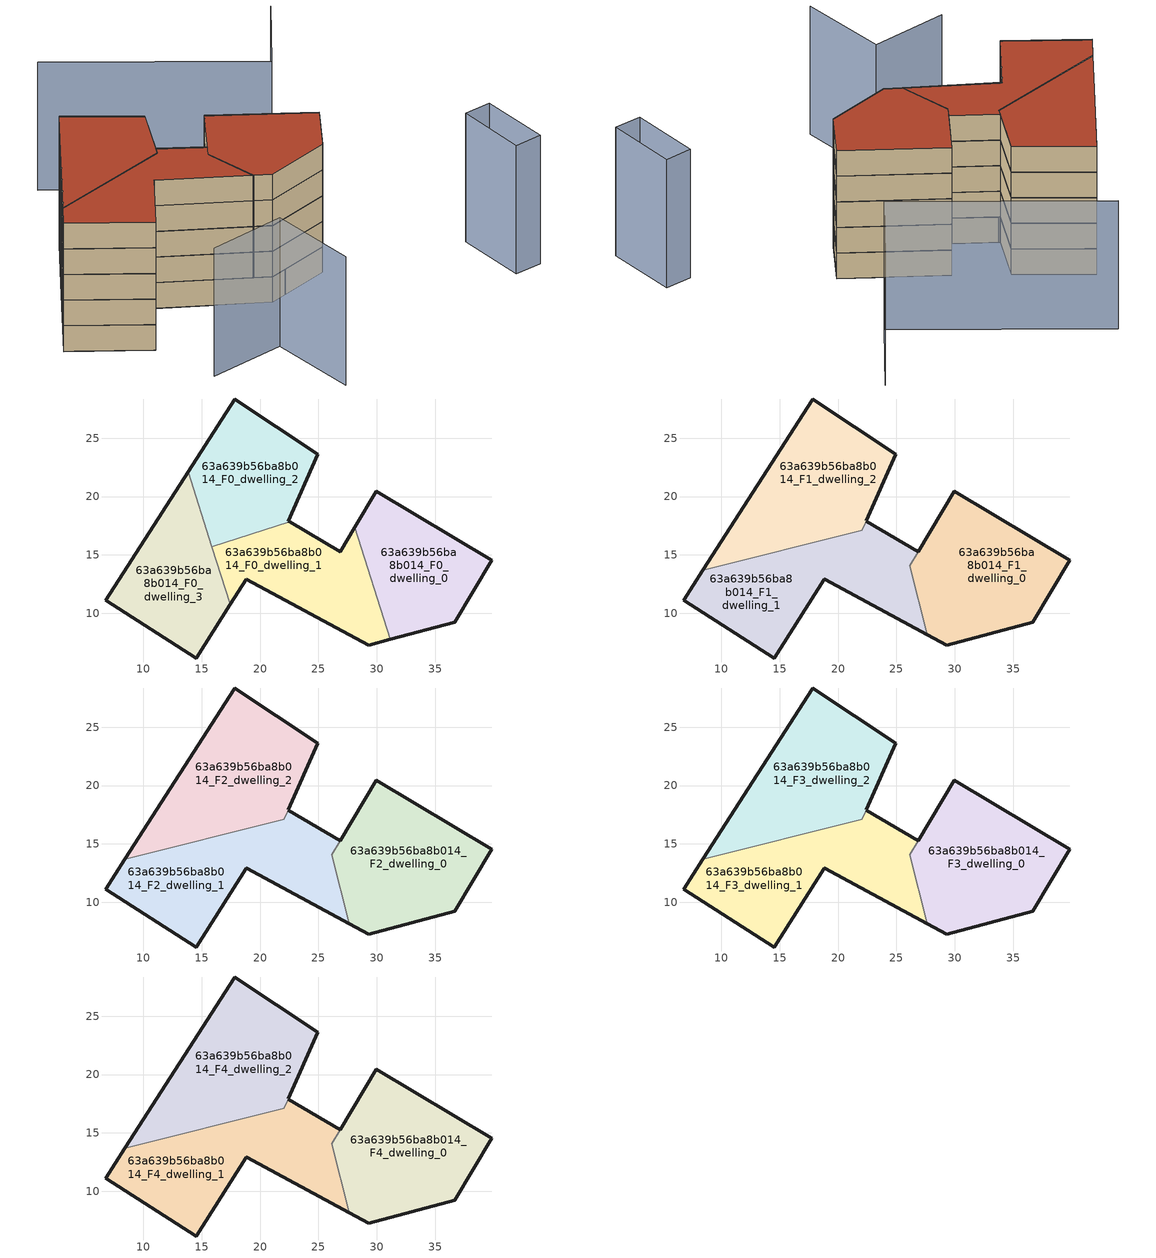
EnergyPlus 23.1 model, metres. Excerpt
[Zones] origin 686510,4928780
63a639b56ba8b014_F0_dwelling_0
 floor ground (EU_floor_Construction): 36.66,9.25 39.83,14.56 29.95,20.45 28.11,17.36 31.16,7.77 z0
 wall outside (EU_wall_Construction): 28.11,17.36 29.95,20.45 39.83,14.56 36.66,9.25 31.16,7.77 z0:3
 wall to 63a639b56ba8b014_F0_dwelling_1 (EU_wall_Construction): 31.16,7.77 28.11,17.36 z0:3
63a639b56ba8b014_F0_dwelling_1
 floor ground (EU_floor_Construction): 31.16,7.77 28.11,17.36 26.85,15.25 22.53,17.83 15.88,15.72 17.45,10.76 18.83,12.93 29.31,7.27 z0
 wall outside (EU_wall_Construction): 22.53,17.83 26.85,15.25 28.11,17.36 / 31.16,7.77 29.31,7.27 18.83,12.93 17.45,10.76 z0:3
 wall to 63a639b56ba8b014_F0_dwelling_2 (EU_wall_Construction): 15.88,15.72 22.53,17.83 z0:3
 wall to 63a639b56ba8b014_F0_dwelling_3 (EU_wall_Construction): 17.45,10.76 15.88,15.72 z0:3
63a639b56ba8b014_F0_dwelling_2
 floor ground (EU_floor_Construction): 22.53,17.83 22.41,17.9 24.94,23.6 17.83,28.35 13.84,22.12 15.88,15.72 z0
 wall outside (EU_wall_Construction): 13.84,22.12 17.83,28.35 24.94,23.6 22.41,17.9 22.53,17.83 z0:3
 wall to 63a639b56ba8b014_F0_dwelling_3 (EU_wall_Construction): 15.87,15.72 13.84,22.12 z0:3
63a639b56ba8b014_F0_dwelling_3
 floor ground (EU_floor_Construction): 14.52,6.17 17.45,10.76 13.84,22.12 6.78,11.11 z0
 wall outside (EU_wall_Construction): 17.45,10.76 14.52,6.17 6.78,11.11 13.84,22.12 z0:3
63a639b56ba8b014_F1_dwelling_0
 floor to 63a639b56ba8b014_F0_dwelling_0 (EU_floor_Construction): 36.66,9.25 39.83,14.56 29.95,20.45 28.11,17.36 31.16,7.77 z3
 floor to 63a639b56ba8b014_F0_dwelling_1 (EU_floor_Construction): 31.16,7.77 28.11,17.36 26.15,14.07 27.64,8.18 29.31,7.27 z3
 wall outside (EU_wall_Construction): 26.86,15.26 29.95,20.45 39.83,14.56 36.66,9.25 29.31,7.27 27.64,8.18 z3:6
 wall to 63a639b56ba8b014_F1_dwelling_1 (EU_wall_Construction): 27.64,8.18 26.15,14.07 26.85,15.25 z3:6
63a639b56ba8b014_F1_dwelling_1
 floor to 63a639b56ba8b014_F0_dwelling_1 (EU_floor_Construction): 27.64,8.18 26.15,14.07 26.85,15.25 22.53,17.83 22.36,17.78 22.07,17.14 15.92,15.58 17.45,10.76 18.83,12.93 18.86,12.92 z3
 floor to 63a639b56ba8b014_F0_dwelling_3 (EU_floor_Construction): 14.52,6.17 17.45,10.76 15.92,15.58 8.43,13.68 6.78,11.11 z3
 wall outside (EU_wall_Construction): 22.41,17.9 26.85,15.25 / 27.64,8.18 18.86,12.92 18.83,12.93 14.52,6.17 6.78,11.11 8.43,13.68 z3:6
 wall to 63a639b56ba8b014_F1_dwelling_2 (EU_wall_Construction): 22.07,17.14 22.41,17.9 / 8.43,13.68 22.07,17.13 z3:6
63a639b56ba8b014_F1_dwelling_2
 floor to 63a639b56ba8b014_F0_dwelling_2 (EU_floor_Construction): 22.36,17.78 22.42,17.91 24.94,23.6 17.83,28.35 13.84,22.12 15.88,15.72 z3
 floor to 63a639b56ba8b014_F0_dwelling_1 (EU_floor_Construction): 22.07,17.13 22.36,17.78 15.88,15.72 15.92,15.58 z3
 floor to 63a639b56ba8b014_F0_dwelling_3 (EU_floor_Construction): 15.92,15.58 13.84,22.12 8.43,13.68 z3
 wall outside (EU_wall_Construction): 8.43,13.68 17.83,28.35 24.94,23.6 22.42,17.91 z3:6
63a639b56ba8b014_F2_dwelling_0
 floor to 63a639b56ba8b014_F1_dwelling_0 (EU_floor_Construction): 36.66,9.25 39.83,14.56 29.95,20.45 26.15,14.07 27.64,8.18 29.31,7.27 z6
 wall outside (EU_wall_Construction): 26.86,15.26 29.95,20.45 39.83,14.56 36.66,9.25 29.31,7.27 27.64,8.18 z6:9
 wall to 63a639b56ba8b014_F2_dwelling_1 (EU_wall_Construction): 27.64,8.18 26.15,14.07 26.85,15.25 z6:9
63a639b56ba8b014_F2_dwelling_1
 floor to 63a639b56ba8b014_F1_dwelling_1 (EU_floor_Construction): 27.64,8.18 26.15,14.07 26.85,15.25 22.41,17.9 22.07,17.14 8.43,13.68 6.78,11.11 14.52,6.17 18.83,12.93 18.86,12.92 z6
 wall outside (EU_wall_Construction): 22.41,17.9 26.85,15.25 / 27.64,8.18 18.86,12.92 18.83,12.93 14.52,6.17 6.78,11.11 8.43,13.68 z6:9
 wall to 63a639b56ba8b014_F2_dwelling_2 (EU_wall_Construction): 22.07,17.14 22.41,17.9 / 8.43,13.68 22.07,17.13 z6:9
63a639b56ba8b014_F2_dwelling_2
 floor to 63a639b56ba8b014_F1_dwelling_2 (EU_floor_Construction): 22.07,17.13 24.94,23.6 17.83,28.35 8.43,13.68 z6
 wall outside (EU_wall_Construction): 8.43,13.68 17.83,28.35 24.94,23.6 22.42,17.91 z6:9
63a639b56ba8b014_F3_dwelling_0
 floor to 63a639b56ba8b014_F2_dwelling_0 (EU_floor_Construction): 36.66,9.25 39.83,14.56 29.95,20.45 26.15,14.07 27.64,8.18 29.31,7.27 z9
 wall outside (EU_wall_Construction): 26.86,15.26 29.95,20.45 39.83,14.56 36.66,9.25 29.31,7.27 27.64,8.18 z9:12
 wall to 63a639b56ba8b014_F3_dwelling_1 (EU_wall_Construction): 27.64,8.18 26.15,14.07 26.85,15.25 z9:12
63a639b56ba8b014_F3_dwelling_1
 floor to 63a639b56ba8b014_F2_dwelling_1 (EU_floor_Construction): 27.64,8.18 26.15,14.07 26.85,15.25 22.41,17.9 22.07,17.14 8.43,13.68 6.78,11.11 14.52,6.17 18.83,12.93 18.86,12.92 z9
 wall outside (EU_wall_Construction): 22.41,17.9 26.85,15.25 / 27.64,8.18 18.86,12.92 18.83,12.93 14.52,6.17 6.78,11.11 8.43,13.68 z9:12
 wall to 63a639b56ba8b014_F3_dwelling_2 (EU_wall_Construction): 22.07,17.14 22.41,17.9 / 8.43,13.68 22.07,17.13 z9:12
63a639b56ba8b014_F3_dwelling_2
 floor to 63a639b56ba8b014_F2_dwelling_2 (EU_floor_Construction): 22.07,17.13 24.94,23.6 17.83,28.35 8.43,13.68 z9
 wall outside (EU_wall_Construction): 8.43,13.68 17.83,28.35 24.94,23.6 22.42,17.91 z9:12
63a639b56ba8b014_F4_dwelling_0
 floor to 63a639b56ba8b014_F3_dwelling_0 (EU_floor_Construction): 36.66,9.25 39.83,14.56 29.95,20.45 26.15,14.07 27.64,8.18 29.31,7.27 z12
 wall outside (EU_wall_Construction): 26.86,15.26 29.95,20.45 39.83,14.56 36.66,9.25 29.31,7.27 27.64,8.18 z12:15
 wall to 63a639b56ba8b014_F4_dwelling_1 (EU_wall_Construction): 27.64,8.18 26.15,14.07 26.85,15.25 z12:15
 roof outside (EU_roof_Construction): 39.83,14.56 36.66,9.25 29.31,7.27 27.64,8.18 26.15,14.07 29.95,20.45 z15
63a639b56ba8b014_F4_dwelling_1
 floor to 63a639b56ba8b014_F3_dwelling_1 (EU_floor_Construction): 27.64,8.18 26.15,14.07 26.85,15.25 22.41,17.9 22.07,17.14 8.43,13.68 6.78,11.11 14.52,6.17 18.83,12.93 18.86,12.92 z12
 wall outside (EU_wall_Construction): 22.41,17.9 26.85,15.25 / 27.64,8.18 18.86,12.92 18.83,12.93 14.52,6.17 6.78,11.11 8.43,13.68 z12:15
 wall to 63a639b56ba8b014_F4_dwelling_2 (EU_wall_Construction): 22.07,17.14 22.41,17.9 / 8.43,13.68 22.07,17.13 z12:15
 roof outside (EU_roof_Construction): 26.85,15.25 26.15,14.07 27.64,8.18 18.86,12.92 18.83,12.93 14.52,6.17 6.78,11.11 8.43,13.68 22.07,17.14 22.41,17.9 z15
63a639b56ba8b014_F4_dwelling_2
 floor to 63a639b56ba8b014_F3_dwelling_2 (EU_floor_Construction): 22.07,17.13 24.94,23.6 17.83,28.35 8.43,13.68 z12
 wall outside (EU_wall_Construction): 8.43,13.68 17.83,28.35 24.94,23.6 22.42,17.91 z12:15
 roof outside (EU_roof_Construction): 24.94,23.6 22.07,17.13 8.43,13.68 17.83,28.35 z15
shading: 16.6,-1.2 25.24,-0.04 / 25.24,-0.04 26.56,-9.91 / 47.14,34.11 41.34,25.32 / 41.34,25.32 21.86,38.16 / 54.86,6.49 55.64,-1.45 / 55.64,-1.45 52.6,-1.75 / 52.6,-1.75 51.81,6.18 / 51.81,6.18 54.86,6.49 z0:15
[Building]
EU S2 Campaign: North Axis=0; Terrain=City; Solar Distribution=FullExterior
[Site:Location]
Bologna: Latitude=44.5; Longitude=11.25; Time Zone=1; Elevation=37
[SizingPeriod:WeatherFileDays]
AnnualSizingPeriod: Begin Month=1; Begin Day of Month=1; End Month=12; End Day of Month=31; Day of Week for Start Day=Monday; Use Weather File Daylight Saving Period=No; Use Weather File Rain and Snow Indicators=No
[MATERIAL]
EU_InternalMass_Material: Roughness=MediumRough; Thickness=0.1; Conductivity=1; Density=1800; Specific Heat=900; Thermal Absorptance=0.9; Solar Absorptance=0.7; Visible Absorptance=0.7
[MATERIAL:NOMASS] Roughness=MediumRough; Thermal Absorptance=0.9; Solar Absorptance=0.7; Visible Absorptance=0.7
Name | Thermal Resistance
EU_wall_NoMass | 0.905828
EU_roof_NoMass | 0.37593
EU_floor_NoMass | 0.67114
[CONSTRUCTION]
EU_wall_Construction: EU_wall_NoMass
EU_roof_Construction: EU_roof_NoMass
EU_floor_Construction: EU_floor_NoMass
EU_InternalMass_Construction: EU_InternalMass_Material
[ZONE] Type=1; Multiplier=1; Ceiling Height=autocalculate; Floor Area=autocalculate; Part of Total Floor Area=Yes
Name | Volume
63a639b56ba8b014_F0_dwelling_0 | 254.787
63a639b56ba8b014_F1_dwelling_0; 63a639b56ba8b014_F2_dwelling_0; 63a639b56ba8b014_F3_dwelling_0; 63a639b56ba8b014_F4_dwelling_0 | 331.946
63a639b56ba8b014_F0_dwelling_1 | 254.807
63a639b56ba8b014_F1_dwelling_1; 63a639b56ba8b014_F2_dwelling_1; 63a639b56ba8b014_F3_dwelling_1; 63a639b56ba8b014_F4_dwelling_1 | 346.217
63a639b56ba8b014_F0_dwelling_2 | 254.796
63a639b56ba8b014_F1_dwelling_2 | 341.027
63a639b56ba8b014_F2_dwelling_2; 63a639b56ba8b014_F3_dwelling_2; 63a639b56ba8b014_F4_dwelling_2 | 340.99
63a639b56ba8b014_F0_dwelling_3 | 254.784
[INTERNALMASS] Construction=EU_InternalMass_Construction
Name | Zone or ZoneList | Surface Area
63a639b56ba8b014_F0_dwelling_0_EU_InternalMass | 63a639b56ba8b014_F0_dwelling_0 | 84.9289
63a639b56ba8b014_F0_dwelling_1_EU_InternalMass | 63a639b56ba8b014_F0_dwelling_1 | 84.9387
63a639b56ba8b014_F0_dwelling_2_EU_InternalMass | 63a639b56ba8b014_F0_dwelling_2 | 84.9301
63a639b56ba8b014_F0_dwelling_3_EU_InternalMass | 63a639b56ba8b014_F0_dwelling_3 | 84.9278
63a639b56ba8b014_F1_dwelling_0_EU_InternalMass | 63a639b56ba8b014_F1_dwelling_0 | 110.649
63a639b56ba8b014_F1_dwelling_1_EU_InternalMass | 63a639b56ba8b014_F1_dwelling_1 | 115.406
63a639b56ba8b014_F1_dwelling_2_EU_InternalMass | 63a639b56ba8b014_F1_dwelling_2 | 113.675
63a639b56ba8b014_F2_dwelling_0_EU_InternalMass | 63a639b56ba8b014_F2_dwelling_0 | 110.649
63a639b56ba8b014_F2_dwelling_1_EU_InternalMass | 63a639b56ba8b014_F2_dwelling_1 | 115.406
63a639b56ba8b014_F2_dwelling_2_EU_InternalMass | 63a639b56ba8b014_F2_dwelling_2 | 113.675
63a639b56ba8b014_F3_dwelling_0_EU_InternalMass | 63a639b56ba8b014_F3_dwelling_0 | 110.649
63a639b56ba8b014_F3_dwelling_1_EU_InternalMass | 63a639b56ba8b014_F3_dwelling_1 | 115.406
63a639b56ba8b014_F3_dwelling_2_EU_InternalMass | 63a639b56ba8b014_F3_dwelling_2 | 113.675
63a639b56ba8b014_F4_dwelling_0_EU_InternalMass | 63a639b56ba8b014_F4_dwelling_0 | 110.649
63a639b56ba8b014_F4_dwelling_1_EU_InternalMass | 63a639b56ba8b014_F4_dwelling_1 | 115.406
63a639b56ba8b014_F4_dwelling_2_EU_InternalMass | 63a639b56ba8b014_F4_dwelling_2 | 113.675
[OTHEREQUIPMENT] Fuel Type=Electricity; Design Level Calculation Method=Watts/Area; Power per Zone Floor Area=1; Fraction Latent=0; Fraction Radiant=0; Fraction Lost=0; Carbon Dioxide Generation Rate=0; EndUse Subcategory=EU_Step8_InternalGains
Name | Zone or ZoneList or Space or SpaceList | Schedule
EU_Step8_InternalGain_63a639b56ba8b014_F0_dwelling_0_f000 | 63a639b56ba8b014_F0_dwelling_0 | EU_Step8_GainSchedule_63a639b56ba8b014_F0_dwelling_0_f000
EU_Step8_InternalGain_63a639b56ba8b014_F0_dwelling_1_f000 | 63a639b56ba8b014_F0_dwelling_1 | EU_Step8_GainSchedule_63a639b56ba8b014_F0_dwelling_1_f000
EU_Step8_InternalGain_63a639b56ba8b014_F0_dwelling_2_f000 | 63a639b56ba8b014_F0_dwelling_2 | EU_Step8_GainSchedule_63a639b56ba8b014_F0_dwelling_2_f000
EU_Step8_InternalGain_63a639b56ba8b014_F0_dwelling_3_f000 | 63a639b56ba8b014_F0_dwelling_3 | EU_Step8_GainSchedule_63a639b56ba8b014_F0_dwelling_3_f000
EU_Step8_InternalGain_63a639b56ba8b014_F1_dwelling_0_f000 | 63a639b56ba8b014_F1_dwelling_0 | EU_Step8_GainSchedule_63a639b56ba8b014_F1_dwelling_0_f000
EU_Step8_InternalGain_63a639b56ba8b014_F1_dwelling_1_f000 | 63a639b56ba8b014_F1_dwelling_1 | EU_Step8_GainSchedule_63a639b56ba8b014_F1_dwelling_1_f000
EU_Step8_InternalGain_63a639b56ba8b014_F1_dwelling_2_f000 | 63a639b56ba8b014_F1_dwelling_2 | EU_Step8_GainSchedule_63a639b56ba8b014_F1_dwelling_2_f000
EU_Step8_InternalGain_63a639b56ba8b014_F2_dwelling_0_f000 | 63a639b56ba8b014_F2_dwelling_0 | EU_Step8_GainSchedule_63a639b56ba8b014_F2_dwelling_0_f000
EU_Step8_InternalGain_63a639b56ba8b014_F2_dwelling_1_f000 | 63a639b56ba8b014_F2_dwelling_1 | EU_Step8_GainSchedule_63a639b56ba8b014_F2_dwelling_1_f000
EU_Step8_InternalGain_63a639b56ba8b014_F2_dwelling_2_f000 | 63a639b56ba8b014_F2_dwelling_2 | EU_Step8_GainSchedule_63a639b56ba8b014_F2_dwelling_2_f000
EU_Step8_InternalGain_63a639b56ba8b014_F3_dwelling_0_f000 | 63a639b56ba8b014_F3_dwelling_0 | EU_Step8_GainSchedule_63a639b56ba8b014_F3_dwelling_0_f000
EU_Step8_InternalGain_63a639b56ba8b014_F3_dwelling_1_f000 | 63a639b56ba8b014_F3_dwelling_1 | EU_Step8_GainSchedule_63a639b56ba8b014_F3_dwelling_1_f000
EU_Step8_InternalGain_63a639b56ba8b014_F3_dwelling_2_f000 | 63a639b56ba8b014_F3_dwelling_2 | EU_Step8_GainSchedule_63a639b56ba8b014_F3_dwelling_2_f000
EU_Step8_InternalGain_63a639b56ba8b014_F4_dwelling_0_f000 | 63a639b56ba8b014_F4_dwelling_0 | EU_Step8_GainSchedule_63a639b56ba8b014_F4_dwelling_0_f000
EU_Step8_InternalGain_63a639b56ba8b014_F4_dwelling_1_f000 | 63a639b56ba8b014_F4_dwelling_1 | EU_Step8_GainSchedule_63a639b56ba8b014_F4_dwelling_1_f000
EU_Step8_InternalGain_63a639b56ba8b014_F4_dwelling_2_f000 | 63a639b56ba8b014_F4_dwelling_2 | EU_Step8_GainSchedule_63a639b56ba8b014_F4_dwelling_2_f000
[ZONEVENTILATION:DESIGNFLOWRATE] Schedule=EU_AlwaysOn; Design Flow Rate Calculation Method=AirChanges/Hour; Air Changes per Hour=0.73129; Ventilation Type=Natural; Fan Pressure Rise=0; Fan Total Efficiency=1; Constant Term Coefficient=1; Temperature Term Coefficient=0; Velocity Term Coefficient=0; Velocity Squared Term Coefficient=0; Minimum Indoor Temperature=-100; Maximum Indoor Temperature=100; Delta Temperature=-100; Minimum Outdoor Temperature=-100; Maximum Outdoor Temperature=100; Maximum Wind Speed=40
Name | Zone or ZoneList or Space or SpaceList
EU_ConstantAir_63a639b56ba8b014_F0_dwelling_0 | 63a639b56ba8b014_F0_dwelling_0
EU_ConstantAir_63a639b56ba8b014_F0_dwelling_1 | 63a639b56ba8b014_F0_dwelling_1
EU_ConstantAir_63a639b56ba8b014_F0_dwelling_2 | 63a639b56ba8b014_F0_dwelling_2
EU_ConstantAir_63a639b56ba8b014_F0_dwelling_3 | 63a639b56ba8b014_F0_dwelling_3
EU_ConstantAir_63a639b56ba8b014_F1_dwelling_0 | 63a639b56ba8b014_F1_dwelling_0
EU_ConstantAir_63a639b56ba8b014_F1_dwelling_1 | 63a639b56ba8b014_F1_dwelling_1
EU_ConstantAir_63a639b56ba8b014_F1_dwelling_2 | 63a639b56ba8b014_F1_dwelling_2
EU_ConstantAir_63a639b56ba8b014_F2_dwelling_0 | 63a639b56ba8b014_F2_dwelling_0
EU_ConstantAir_63a639b56ba8b014_F2_dwelling_1 | 63a639b56ba8b014_F2_dwelling_1
EU_ConstantAir_63a639b56ba8b014_F2_dwelling_2 | 63a639b56ba8b014_F2_dwelling_2
EU_ConstantAir_63a639b56ba8b014_F3_dwelling_0 | 63a639b56ba8b014_F3_dwelling_0
EU_ConstantAir_63a639b56ba8b014_F3_dwelling_1 | 63a639b56ba8b014_F3_dwelling_1
EU_ConstantAir_63a639b56ba8b014_F3_dwelling_2 | 63a639b56ba8b014_F3_dwelling_2
EU_ConstantAir_63a639b56ba8b014_F4_dwelling_0 | 63a639b56ba8b014_F4_dwelling_0
EU_ConstantAir_63a639b56ba8b014_F4_dwelling_1 | 63a639b56ba8b014_F4_dwelling_1
EU_ConstantAir_63a639b56ba8b014_F4_dwelling_2 | 63a639b56ba8b014_F4_dwelling_2
[HVACTEMPLATE:THERMOSTAT] Constant Heating Setpoint=20; Constant Cooling Setpoint=50
EU_HeatOnly_63a639b56ba8b014_F0_dwelling_0; EU_HeatOnly_63a639b56ba8b014_F0_dwelling_1; EU_HeatOnly_63a639b56ba8b014_F0_dwelling_2; EU_HeatOnly_63a639b56ba8b014_F0_dwelling_3; EU_HeatOnly_63a639b56ba8b014_F1_dwelling_0; EU_HeatOnly_63a639b56ba8b014_F1_dwelling_1; EU_HeatOnly_63a639b56ba8b014_F1_dwelling_2; EU_HeatOnly_63a639b56ba8b014_F2_dwelling_0; EU_HeatOnly_63a639b56ba8b014_F2_dwelling_1; EU_HeatOnly_63a639b56ba8b014_F2_dwelling_2; EU_HeatOnly_63a639b56ba8b014_F3_dwelling_0; EU_HeatOnly_63a639b56ba8b014_F3_dwelling_1; EU_HeatOnly_63a639b56ba8b014_F3_dwelling_2; EU_HeatOnly_63a639b56ba8b014_F4_dwelling_0; EU_HeatOnly_63a639b56ba8b014_F4_dwelling_1; EU_HeatOnly_63a639b56ba8b014_F4_dwelling_2
[HVACTEMPLATE:ZONE:IDEALLOADSAIRSYSTEM] System Availability Schedule=EU_AlwaysOn; Maximum Heating Supply Air Temperature=50; Minimum Cooling Supply Air Temperature=13; Maximum Heating Supply Air Humidity Ratio=0.0156; Minimum Cooling Supply Air Humidity Ratio=0.0077; Heating Limit=NoLimit; Cooling Limit=NoLimit; Heating Availability Schedule=EU_AlwaysOn; Cooling Availability Schedule=EU_CoolingOff; Dehumidification Control Type=ConstantSensibleHeatRatio; Cooling Sensible Heat Ratio=0.7; Dehumidification Setpoint=60; Humidification Control Type=None; Humidification Setpoint=30; Outdoor Air Method=None; Outdoor Air Flow Rate per Person=0.00944; Outdoor Air Flow Rate per Zone Floor Area=0; Outdoor Air Flow Rate per Zone=0; Demand Controlled Ventilation Type=None; Outdoor Air Economizer Type=NoEconomizer; Heat Recovery Type=None; Sensible Heat Recovery Effectiveness=0.7; Latent Heat Recovery Effectiveness=0.65
Name | Template Thermostat
63a639b56ba8b014_F0_dwelling_0 | EU_HeatOnly_63a639b56ba8b014_F0_dwelling_0
63a639b56ba8b014_F0_dwelling_1 | EU_HeatOnly_63a639b56ba8b014_F0_dwelling_1
63a639b56ba8b014_F0_dwelling_2 | EU_HeatOnly_63a639b56ba8b014_F0_dwelling_2
63a639b56ba8b014_F0_dwelling_3 | EU_HeatOnly_63a639b56ba8b014_F0_dwelling_3
63a639b56ba8b014_F1_dwelling_0 | EU_HeatOnly_63a639b56ba8b014_F1_dwelling_0
63a639b56ba8b014_F1_dwelling_1 | EU_HeatOnly_63a639b56ba8b014_F1_dwelling_1
63a639b56ba8b014_F1_dwelling_2 | EU_HeatOnly_63a639b56ba8b014_F1_dwelling_2
63a639b56ba8b014_F2_dwelling_0 | EU_HeatOnly_63a639b56ba8b014_F2_dwelling_0
63a639b56ba8b014_F2_dwelling_1 | EU_HeatOnly_63a639b56ba8b014_F2_dwelling_1
63a639b56ba8b014_F2_dwelling_2 | EU_HeatOnly_63a639b56ba8b014_F2_dwelling_2
63a639b56ba8b014_F3_dwelling_0 | EU_HeatOnly_63a639b56ba8b014_F3_dwelling_0
63a639b56ba8b014_F3_dwelling_1 | EU_HeatOnly_63a639b56ba8b014_F3_dwelling_1
63a639b56ba8b014_F3_dwelling_2 | EU_HeatOnly_63a639b56ba8b014_F3_dwelling_2
63a639b56ba8b014_F4_dwelling_0 | EU_HeatOnly_63a639b56ba8b014_F4_dwelling_0
63a639b56ba8b014_F4_dwelling_1 | EU_HeatOnly_63a639b56ba8b014_F4_dwelling_1
63a639b56ba8b014_F4_dwelling_2 | EU_HeatOnly_63a639b56ba8b014_F4_dwelling_2
[SIZING:ZONE] Zone Cooling Design Supply Air Temperature Input Method=SupplyAirTemperature; Zone Cooling Design Supply Air Temperature=13; Zone Heating Design Supply Air Temperature Input Method=SupplyAirTemperature; Zone Heating Design Supply Air Temperature=50; Zone Cooling Design Supply Air Humidity Ratio=0.008; Zone Heating Design Supply Air Humidity Ratio=0.008; Cooling Design Air Flow Method=DesignDay; Cooling Design Air Flow Rate=0; Cooling Minimum Air Flow per Zone Floor Area=0.000762; Cooling Minimum Air Flow=0; Cooling Minimum Air Flow Fraction=0.2; Heating Design Air Flow Method=DesignDay; Heating Design Air Flow Rate=0; Heating Maximum Air Flow per Zone Floor Area=0.002032; Heating Maximum Air Flow=0.141576; Heating Maximum Air Flow Fraction=0.3; Account for Dedicated Outdoor Air System=No; Dedicated Outdoor Air System Control Strategy=NeutralSupplyAir; Dedicated Outdoor Air Low Setpoint Temperature for Design=autosize; Dedicated Outdoor Air High Setpoint Temperature for Design=autosize; Zone Load Sizing Method=Sensible Load Only No Latent Load; Zone Latent Cooling Design Supply Air Humidity Ratio Input Method=HumidityRatioDifference; Zone Cooling Design Supply Air Humidity Ratio Difference=0.005; Zone Latent Heating Design Supply Air Humidity Ratio Input Method=HumidityRatioDifference; Zone Humidification Design Supply Air Humidity Ratio Difference=0.005
63a639b56ba8b014_F0_dwelling_0; 63a639b56ba8b014_F0_dwelling_1; 63a639b56ba8b014_F0_dwelling_2; 63a639b56ba8b014_F0_dwelling_3; 63a639b56ba8b014_F1_dwelling_0; 63a639b56ba8b014_F1_dwelling_1; 63a639b56ba8b014_F1_dwelling_2; 63a639b56ba8b014_F2_dwelling_0; 63a639b56ba8b014_F2_dwelling_1; 63a639b56ba8b014_F2_dwelling_2; 63a639b56ba8b014_F3_dwelling_0; 63a639b56ba8b014_F3_dwelling_1; 63a639b56ba8b014_F3_dwelling_2; 63a639b56ba8b014_F4_dwelling_0; 63a639b56ba8b014_F4_dwelling_1; 63a639b56ba8b014_F4_dwelling_2
[SCHEDULE:CONSTANT]
Name | Hourly Value
EU_AlwaysOn | 1
EU_CoolingOff | 0
[SCHEDULE:FILE] Column Number=1; Rows to Skip at Top=0; Number of Hours of Data=8760; Column Separator=Comma; Interpolate to Timestep=No; Minutes per Item=60; Adjust Schedule for Daylight Savings=Yes
Name | File
EU_Step8_GainSchedule_63a639b56ba8b014_F0_dwelling_0_f000 | ../../schedules/63a639b56ba8b014/63a639b56ba8b014_F0_dwelling_0_f000_gain.csv
EU_Step8_GainSchedule_63a639b56ba8b014_F0_dwelling_1_f000 | ../../schedules/63a639b56ba8b014/63a639b56ba8b014_F0_dwelling_1_f000_gain.csv
EU_Step8_GainSchedule_63a639b56ba8b014_F0_dwelling_2_f000 | ../../schedules/63a639b56ba8b014/63a639b56ba8b014_F0_dwelling_2_f000_gain.csv
EU_Step8_GainSchedule_63a639b56ba8b014_F0_dwelling_3_f000 | ../../schedules/63a639b56ba8b014/63a639b56ba8b014_F0_dwelling_3_f000_gain.csv
EU_Step8_GainSchedule_63a639b56ba8b014_F1_dwelling_0_f000 | ../../schedules/63a639b56ba8b014/63a639b56ba8b014_F1_dwelling_0_f000_gain.csv
EU_Step8_GainSchedule_63a639b56ba8b014_F1_dwelling_1_f000 | ../../schedules/63a639b56ba8b014/63a639b56ba8b014_F1_dwelling_1_f000_gain.csv
EU_Step8_GainSchedule_63a639b56ba8b014_F1_dwelling_2_f000 | ../../schedules/63a639b56ba8b014/63a639b56ba8b014_F1_dwelling_2_f000_gain.csv
EU_Step8_GainSchedule_63a639b56ba8b014_F2_dwelling_0_f000 | ../../schedules/63a639b56ba8b014/63a639b56ba8b014_F2_dwelling_0_f000_gain.csv
EU_Step8_GainSchedule_63a639b56ba8b014_F2_dwelling_1_f000 | ../../schedules/63a639b56ba8b014/63a639b56ba8b014_F2_dwelling_1_f000_gain.csv
EU_Step8_GainSchedule_63a639b56ba8b014_F2_dwelling_2_f000 | ../../schedules/63a639b56ba8b014/63a639b56ba8b014_F2_dwelling_2_f000_gain.csv
EU_Step8_GainSchedule_63a639b56ba8b014_F3_dwelling_0_f000 | ../../schedules/63a639b56ba8b014/63a639b56ba8b014_F3_dwelling_0_f000_gain.csv
EU_Step8_GainSchedule_63a639b56ba8b014_F3_dwelling_1_f000 | ../../schedules/63a639b56ba8b014/63a639b56ba8b014_F3_dwelling_1_f000_gain.csv
EU_Step8_GainSchedule_63a639b56ba8b014_F3_dwelling_2_f000 | ../../schedules/63a639b56ba8b014/63a639b56ba8b014_F3_dwelling_2_f000_gain.csv
EU_Step8_GainSchedule_63a639b56ba8b014_F4_dwelling_0_f000 | ../../schedules/63a639b56ba8b014/63a639b56ba8b014_F4_dwelling_0_f000_gain.csv
EU_Step8_GainSchedule_63a639b56ba8b014_F4_dwelling_1_f000 | ../../schedules/63a639b56ba8b014/63a639b56ba8b014_F4_dwelling_1_f000_gain.csv
EU_Step8_GainSchedule_63a639b56ba8b014_F4_dwelling_2_f000 | ../../schedules/63a639b56ba8b014/63a639b56ba8b014_F4_dwelling_2_f000_gain.csv
